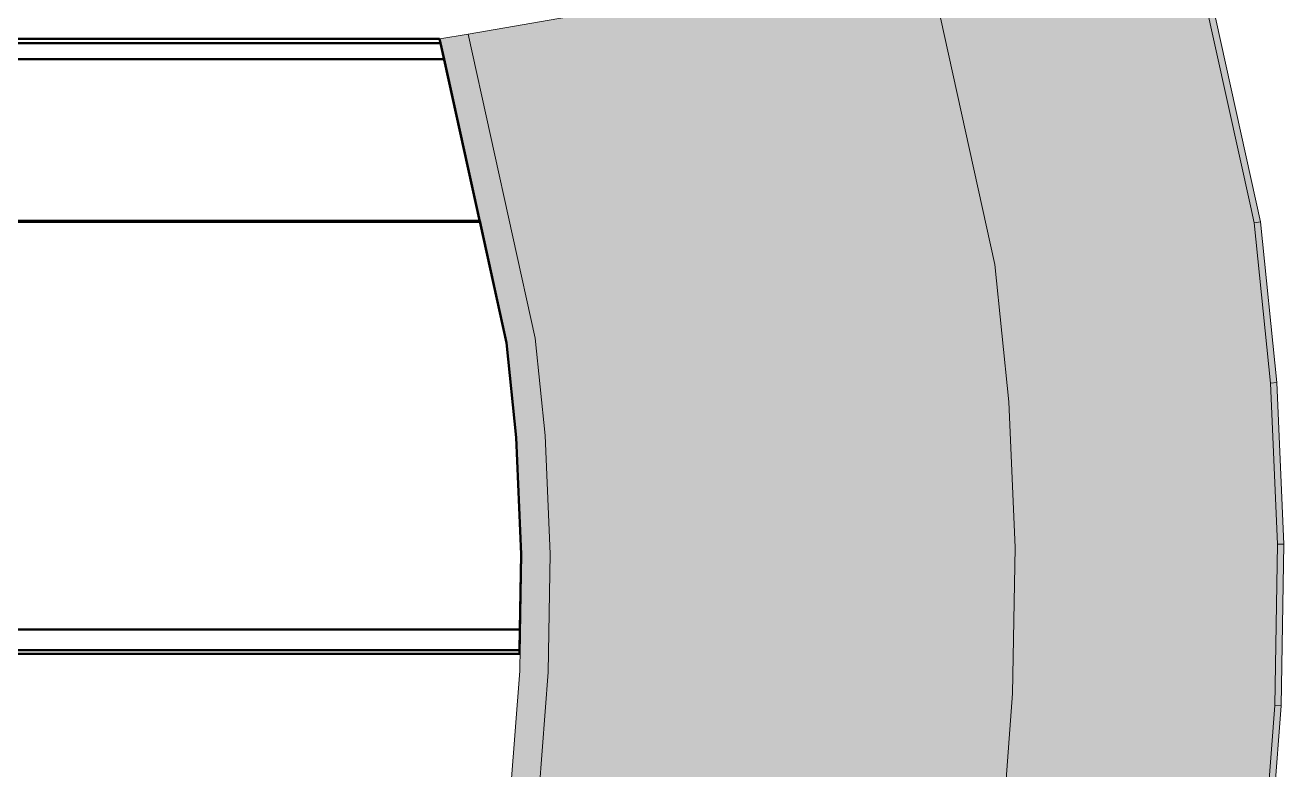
# Model space of a CAD drawing. Header units: metres. Extents: x 4 to 49, y -1186 to 3.
# Drawn here: x 46.43 to 47.346, y -1182.748 to -1182.206 of the extents above; entities that cross this region are included whole.
import ezdxf

# ---------------------------------------------------------------- set-up
doc = ezdxf.new("R2010")
doc.units = ezdxf.units.M
doc.layers.add('A-FLOR', color=7, linetype='Continuous', lineweight=50)
doc.layers.add('A-WALL', color=7, linetype='Continuous', lineweight=50)

# ---------------------------------------------------------------- blocks, each defined once
blk = doc.blocks.new('Walls 2 - Walls 2-6845191-DRG-2873222 - SOUTHERN SCREEN POST - PLAN')
at = {"layer": 'A-WALL'}
for p, q in [((207.29974, 1205.00225), (241.70629, 1208.01245)), ((207.29995, 1205.00158), (241.70647, 1208.01178)), ((207.33599, 1204.88662), (241.73884, 1207.89617)), ((207.33957, 1204.87523), (241.74195, 1207.88507)), ((241.74295, 1207.88149), (207.34058, 1204.87199)), ((207.24366, 1205.31285), (207.7073, 1205.35341)), ((207.24385, 1205.31023), (207.7061, 1205.35067)), ((207.70156, 1205.33519), (207.24491, 1205.29524)), ((207.2488, 1205.24045), (207.24366, 1205.31285)), ((207.24366, 1205.31285), (207.24385, 1205.31023)), ((207.24385, 1205.31023), (207.24491, 1205.29524)), ((207.24491, 1205.29524), (207.2488, 1205.24045)), ((207.2488, 1205.24045), (207.2598, 1205.1562)), ((207.2598, 1205.1562), (207.2488, 1205.24045)), ((207.2598, 1205.1562), (207.27281, 1205.08811)), ((207.27281, 1205.08811), (207.2598, 1205.1562)), ((207.27281, 1205.08811), (207.33599, 1204.88662)), ((207.29995, 1205.00158), (207.27281, 1205.08811)), ((207.33957, 1204.87523), (207.29974, 1205.00225)), ((207.29974, 1205.00225), (207.29995, 1205.00158)), ((207.33599, 1204.88662), (207.34058, 1204.87199)), ((207.34058, 1204.87199), (207.33957, 1204.87523))]:
    blk.add_line(p, q, dxfattribs=at)

msp = doc.modelspace()

# ---------------------------------------------------------------- hatches: boundary and pattern name
at = {"layer": 'A-FLOR', "true_color": 0xe1e1e1}
for points in [[(47.13544, -1182.38041), (47.32873, -1182.3494), (47.27859, -1182.12155), (47.08584, -1182.15498)], [(46.80116, -1182.43403), (47.13544, -1182.38041), (47.08584, -1182.15498), (46.75248, -1182.21279), (46.76052, -1182.24934)], [(46.78062, -1182.43733), (46.80116, -1182.43403), (46.75248, -1182.21279), (46.73195, -1182.21635), (46.76808, -1182.38041)], [(47.14564, -1182.48048), (47.34065, -1182.4664), (47.32873, -1182.3494), (47.13544, -1182.38041)], [(46.80837, -1182.50482), (47.14564, -1182.48048), (47.13544, -1182.38041), (46.80116, -1182.43403)], [(46.78767, -1182.50632), (46.80837, -1182.50482), (46.80116, -1182.43403), (46.78062, -1182.43733), (46.78503, -1182.48048)], [(47.15016, -1182.58652), (47.34566, -1182.58396), (47.34065, -1182.4664), (47.14564, -1182.48048), (47.14799, -1182.53559)], [(46.81204, -1182.59095), (47.15016, -1182.58652), (47.14564, -1182.48048), (46.80837, -1182.50482), (46.80968, -1182.53559)], [(46.79131, -1182.59122), (46.81204, -1182.59095), (46.80837, -1182.50482), (46.78767, -1182.50632), (46.7913, -1182.59095)], [(47.14842, -1182.69263), (47.15016, -1182.58652), (46.81204, -1182.59095), (46.81063, -1182.67713)], [(47.34373, -1182.70159), (47.34566, -1182.58396), (47.15016, -1182.58652), (47.14842, -1182.69263)], [(46.81063, -1182.67713), (46.81204, -1182.59095), (46.79131, -1182.59122), (46.78994, -1182.67618), (46.80837, -1182.67703)], [(46.80414, -1182.7631), (46.81063, -1182.67713), (46.78994, -1182.67618), (46.78357, -1182.76094), (46.7926, -1182.76189)], [(47.14043, -1182.79847), (47.14842, -1182.69263), (46.81063, -1182.67713), (46.80414, -1182.7631)], [(47.33488, -1182.81892), (47.34373, -1182.70159), (47.14842, -1182.69263), (47.14043, -1182.79847)]]:
    msp.add_hatch(color=254, dxfattribs=at).paths.add_polyline_path(points)

# ---------------------------------------------------------------- linework, layer by layer
at = {"layer": 'A-FLOR', "color": 252, "lineweight": 18, "true_color": 0x888888}
for p, q in [((47.32873, -1182.3494), (47.27859, -1182.12155)), ((46.75248, -1182.21279), (47.08584, -1182.15498)), ((47.08584, -1182.15498), (47.13544, -1182.38041)), ((47.28789, -1182.18608), (47.32132, -1182.33781)), ((46.73195, -1182.21635), (46.75248, -1182.21279)), ((46.80116, -1182.43403), (46.75248, -1182.21279)), ((46.7449, -1182.27515), (46.73195, -1182.21635)), ((46.78062, -1182.43733), (46.7449, -1182.27515)), ((47.32132, -1182.33781), (47.32404, -1182.35015)), ((47.32873, -1182.3494), (47.32404, -1182.35015)), ((47.32404, -1182.35015), (47.33595, -1182.46674)), ((47.34065, -1182.4664), (47.32873, -1182.3494)), ((47.13544, -1182.38041), (47.14564, -1182.48048)), ((46.80837, -1182.50482), (46.80116, -1182.43403)), ((46.78767, -1182.50632), (46.78062, -1182.43733)), ((47.34065, -1182.4664), (47.33595, -1182.46674)), ((47.33595, -1182.46674), (47.34097, -1182.58402)), ((47.34566, -1182.58396), (47.34065, -1182.4664)), ((47.14564, -1182.48048), (47.15016, -1182.58652)), ((46.78944, -1182.5476), (46.78767, -1182.50632)), ((46.81204, -1182.59095), (46.80837, -1182.50482)), ((46.79131, -1182.59122), (46.78944, -1182.5476)), ((47.15016, -1182.58652), (47.14842, -1182.69263)), ((47.34097, -1182.58402), (47.33908, -1182.70138)), ((47.34566, -1182.58396), (47.34097, -1182.58402)), ((47.34373, -1182.70159), (47.34566, -1182.58396)), ((46.78994, -1182.67618), (46.79131, -1182.59122)), ((46.81063, -1182.67713), (46.81204, -1182.59095)), ((46.78357, -1182.76094), (46.78994, -1182.67618)), ((46.80414, -1182.7631), (46.81063, -1182.67713)), ((47.14842, -1182.69263), (47.14043, -1182.79847)), ((47.33908, -1182.70138), (47.33028, -1182.81843)), ((47.33488, -1182.81892), (47.34373, -1182.70159)), ((47.34373, -1182.70159), (47.33908, -1182.70138))]:
    msp.add_line(p, q, dxfattribs=at)

# ---------------------------------------------------------------- block references
at = {"layer": 'A-WALL', "rotation": 175.0000000000005}
msp.add_blockref('Walls 2 - Walls 2-6845191-DRG-2873222 - SOUTHERN SCREEN POST - PLAN', (358.29479, 0), dxfattribs=at)

doc.saveas('drawing.dxf')
